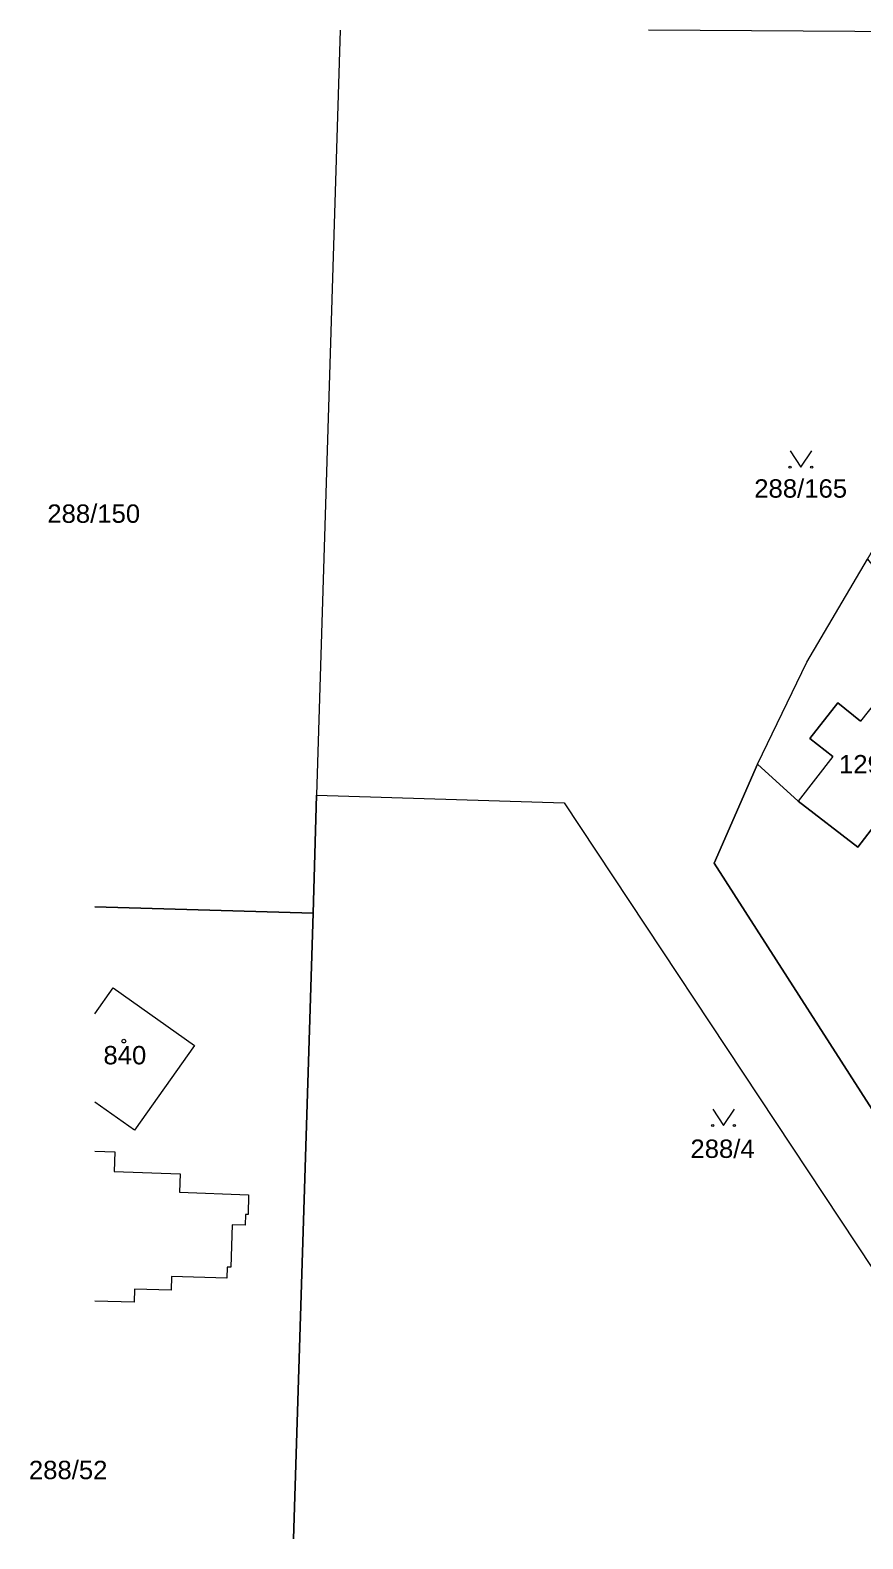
# Model space of a CAD drawing. Header units: millimetres. Extents: x 156050 to 369663, y -269476 to -128786.
# Drawn here: x 156050 to 233024, y -269476 to -130022 of the extents above; entities that cross this region are included whole.
import ezdxf

# ---------------------------------------------------------------- set-up
doc = ezdxf.new("R2010")
doc.units = ezdxf.units.MM
doc.header["$MEASUREMENT"] = 0
for name, color, linetype in [('BT_hranice_budov', 7, 'Continuous'), ('BT_hranice_parcel', 7, 'Continuous'), ('BT_mapove_znacky', 7, 'Continuous'), ('BT_text_parcel', 7, 'Continuous'), ('BT_vnitrni_kresby', 7, 'Continuous')]:
    doc.layers.add(name, color=color, linetype=linetype)
doc.styles.add('GENEROVANÝ_STYL_3', font='HelveticaNeue.ttc')

msp = doc.modelspace()

# ---------------------------------------------------------------- linework, layer by layer
at = {"layer": 'BT_hranice_budov', "color": 7, "linetype": 'Continuous', "lineweight": 13, "flags": 128}
msp.add_lwpolyline([(241531.9, -194156.5), (236001.9, -189866.5), (232821.9, -193886.5), (230701.9, -192196.5), (228121.9, -195486.5), (230251.9, -197156.5), (227031.9, -201286.5), (232551.9, -205546.5), (235031.9, -202326.5), (235871.9, -202986.5), (236461.9, -202236.5), (239241.9, -204406.5), (241981.9, -200976.5), (239231.9, -198756.5), (239831.9, -198006.5), (239041.9, -197386.5)], close=True, dxfattribs=at)
for points in [[(162021.2, -220946.3), (163721.9, -218546.5), (171231.9, -223866.5), (165691.9, -231686.5), (162021.2, -229116)], [(162021.2, -233641), (163871.9, -233706.5), (163821.9, -235506.5), (169901.9, -235726.5), (169841.9, -237436.5), (176241.9, -237666.5), (176191.9, -239496.5), (175951.9, -239486.5), (175911.9, -240476.5), (174721.9, -240436.5), (174591.9, -244366.5), (174271.9, -244356.5), (174241.9, -245396.5), (169111.9, -245236.5), (169071.9, -246476.5), (165691.9, -246406.5), (165661.9, -247596.5), (162021.2, -247495.3)]]:
    msp.add_lwpolyline(points, dxfattribs=at)
at = {"layer": 'BT_hranice_parcel', "color": 7, "linetype": 'Continuous', "lineweight": 13, "flags": 128}
for points in [[(184696.2, -130021.6), (182531.9, -200746.5), (182201.9, -211636.5), (162021.2, -211071.9)], [(184696.2, -130021.6), (182531.9, -200746.5), (205401.9, -201436.5), (250466.1, -269475.5)], [(260074, -269475.5), (259511.9, -268636.5), (236741.9, -234266.5), (219291.9, -207016.5), (223291.9, -197866.5), (227851.9, -188446.5), (233461.9, -178916.5), (242071.9, -163966.5), (244381.9, -160746.5), (253931.9, -146316.5), (256211.9, -143666.5), (267661.9, -130366.5), (265631.9, -130356.5), (213218.3, -130021.6)], [(180387.8, -269475.5), (182201.9, -211636.5), (182531.9, -200746.5), (205401.9, -201436.5), (250466.1, -269475.5)], [(162021.2, -211071.9), (182201.9, -211636.5), (180387.8, -269475.5)], [(162021.2, -220946.3), (163721.9, -218546.5), (171231.9, -223866.5), (165691.9, -231686.5), (162021.2, -229116)], [(162021.2, -220946.3), (163721.9, -218546.5), (171231.9, -223866.5), (165691.9, -231686.5), (162021.2, -229116)], [(162021.2, -233641), (163871.9, -233706.5), (163821.9, -235506.5), (169901.9, -235726.5), (169841.9, -237436.5), (176241.9, -237666.5), (176191.9, -239496.5), (175951.9, -239486.5), (175911.9, -240476.5), (174721.9, -240436.5), (174591.9, -244366.5), (174271.9, -244356.5), (174241.9, -245396.5), (169111.9, -245236.5), (169071.9, -246476.5), (165691.9, -246406.5), (165661.9, -247596.5), (162021.2, -247495.3)], [(162021.2, -233641), (163871.9, -233706.5), (163821.9, -235506.5), (169901.9, -235726.5), (169841.9, -237436.5), (176241.9, -237666.5), (176191.9, -239496.5), (175951.9, -239486.5), (175911.9, -240476.5), (174721.9, -240436.5), (174591.9, -244366.5), (174271.9, -244356.5), (174241.9, -245396.5), (169111.9, -245236.5), (169071.9, -246476.5), (165691.9, -246406.5), (165661.9, -247596.5), (162021.2, -247495.3)]]:
    msp.add_lwpolyline(points, dxfattribs=at)
for points in [[(223291.9, -197866.5), (227851.9, -188446.5), (233461.9, -178916.5), (242791.9, -190426.5), (241531.9, -194156.5), (239041.9, -197386.5), (239831.9, -198006.5), (239231.9, -198756.5), (241981.9, -200976.5), (239241.9, -204406.5), (236461.9, -202236.5), (235871.9, -202986.5), (235031.9, -202326.5), (232551.9, -205546.5), (227031.9, -201286.5)], [(260001.9, -216566.5), (288911.9, -251686.5), (292411.9, -249686.5), (274261.9, -228226.5), (254731.9, -204876.5), (242791.9, -190426.5), (241531.9, -194156.5), (239041.9, -197386.5), (239831.9, -198006.5), (239231.9, -198756.5), (241981.9, -200976.5), (239241.9, -204406.5), (236461.9, -202236.5), (235871.9, -202986.5), (235031.9, -202326.5), (232551.9, -205546.5), (227031.9, -201286.5), (223291.9, -197866.5), (219291.9, -207016.5), (236741.9, -234266.5)]]:
    msp.add_lwpolyline(points, close=True, dxfattribs=at)
at = {"layer": 'BT_mapove_znacky', "color": 7, "linetype": 'Continuous', "lineweight": 13, "flags": 128}
for points in [[(226295.9, -168919.9), (227295.9, -170419.9), (228295.9, -168919.9)], [(219148.2, -229771.5), (220148.2, -231271.5), (221148.2, -229771.5)]]:
    msp.add_lwpolyline(points, dxfattribs=at)
at = {"layer": 'BT_mapove_znacky', "color": 7, "linetype": 'Continuous', "lineweight": 13}
for centre, radius in [((226295.9, -170419.9), 100), ((228295.9, -170419.9), 100), ((164711.9, -223466.5), 175), ((219148.2, -231271.5), 100), ((221148.2, -231271.5), 100)]:
    msp.add_circle(centre, radius, dxfattribs=at)
at = {"layer": 'BT_vnitrni_kresby', "color": 7, "linetype": 'Continuous', "lineweight": 13, "flags": 128}
for points in [[(236001.9, -189866.5), (232821.9, -193886.5)], [(228121.9, -195486.5), (230701.9, -192196.5)], [(230701.9, -192196.5), (232821.9, -193886.5)], [(230251.9, -197156.5), (228121.9, -195486.5)], [(230251.9, -197156.5), (227031.9, -201286.5)]]:
    msp.add_lwpolyline(points, dxfattribs=at)

# ---------------------------------------------------------------- texts
at = {"layer": 'BT_text_parcel', "color": 7, "linetype": 'Continuous', "lineweight": 13, "char_height": 1700, "style": 'GENEROVANÝ_STYL_3'}
for s, insert, attachment_point in [('\\A1;{\\pql;\\fHelvetica Neue|b0|i0|c0|p0;\\W1.000000;288/165}', (222985.9, -173258.3), 7), ('\\A1;{\\pql;\\fHelvetica Neue|b0|i0|c0|p0;\\W1.000000;288/150}', (157631.9, -175584.9), 7), ('\\A1;{\\pqc;\\fHelvetica Neue|b0|i0|c0|p0;\\W1.000000;129}', (232801.9, -197883.9), 5), ('\\A1;{\\pql;\\fHelvetica Neue|b0|i0|c0|p0;\\W1.000000;840}', (162821.9, -225642.9), 7), ('\\A1;{\\pqc;\\fHelvetica Neue|b0|i0|c0|p0;\\W1.000000;288/4}', (220058.2, -233428.5), 5), ('\\A1;{\\pqc;\\fHelvetica Neue|b0|i0|c0|p0;\\W1.000000;288/52}', (159561.9, -263123.5), 5)]:
    msp.add_mtext(s, dxfattribs=dict(at, insert=insert, attachment_point=attachment_point))

doc.saveas('drawing.dxf')
